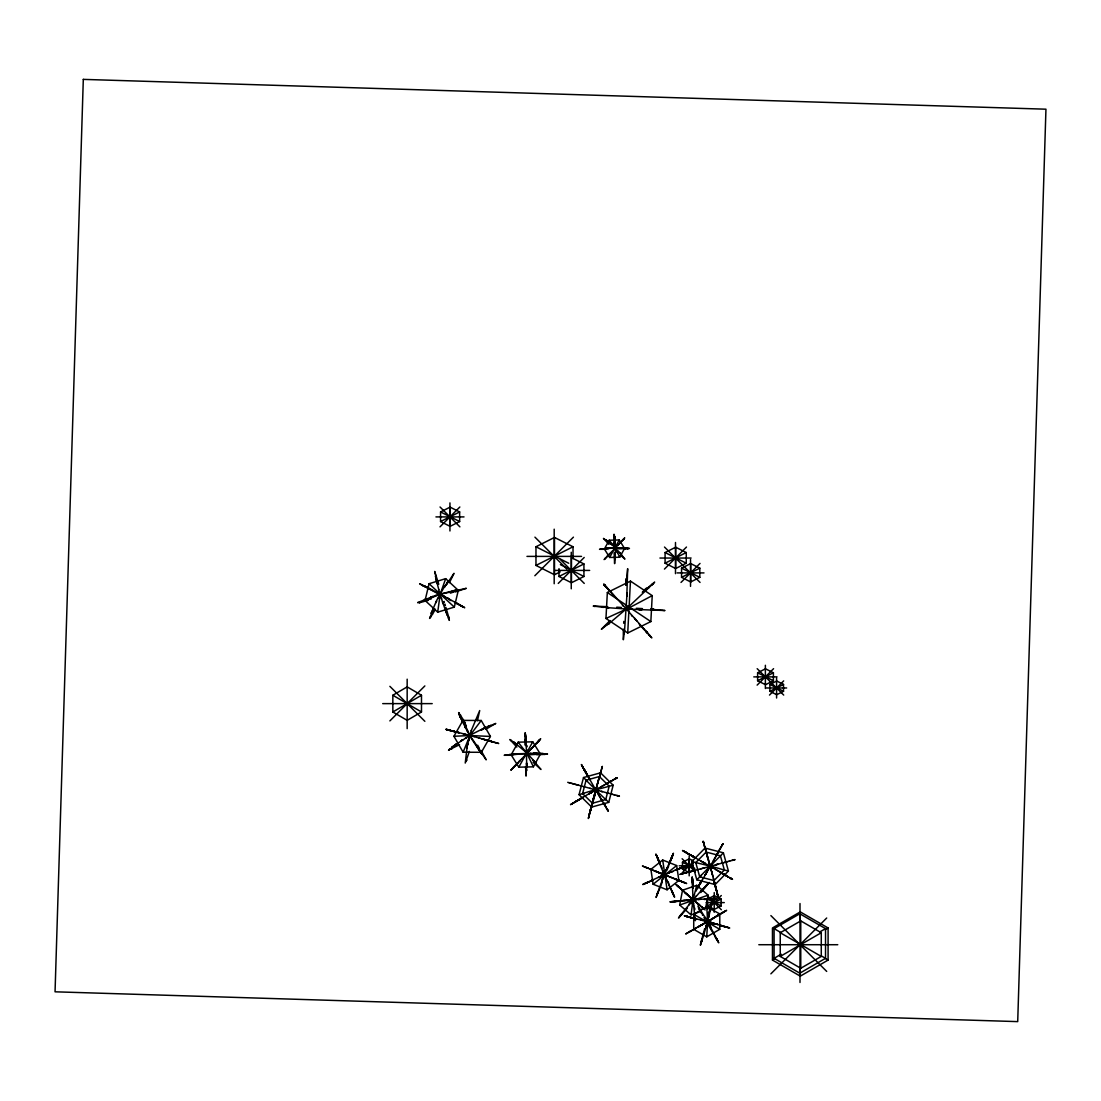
<?xml version="1.0" encoding="UTF-8"?>
<svg xmlns="http://www.w3.org/2000/svg" width="1101" height="1101" viewBox="0 0 1101 1101"><rect width="100%" height="100%" fill="white"/><g stroke="black" fill="none" stroke-linecap="round" stroke-linejoin="round"><path stroke-width="1.5" d="M613.821 543.467L613.918 545.284M614.633 538.802L614.564 536.104L615.5 547.596M693.726 929.327L693.726 914.284L706.759 906.77L720.164 914.147L693.726 929.327L706.746 936.855L719.779 929.327L719.779 914.298L720.494 913.995L717.246 915.784M526.677 746.877L526.622 745.336L526.677 746.891M525.122 734.381L524.957 739.982M614.041 534.219L613.863 543.33M614.619 537.99L614.124 534.687M614.853 559.033L614.619 563.643L614.124 552.853M471.242 730.527L466.631 748.102L467.182 746.602L465.241 763.048L469.398 751.433M626.111 585.278L626.345 578.383L625.918 584.287M614.564 536.173L614.578 537.164M630.46 581.108L627.721 632.992L605.963 618.459L607.339 592.517L630.46 581.108L652.219 595.627L650.842 621.57L627.721 632.992M624.487 631.3L624.061 633.763M626.978 594.168L624.473 631.891L624.542 631.024M692.79 897.59L692.694 895.787L692.969 898.32L692.24 879.259L692.859 887.076M614.386 534.742L614.317 535.045M526.099 739.308L526.76 767.314L526.677 764.865M526.498 769.338L526.567 770.865L526.539 762.897L526.581 765.099M623.799 621.418L623.703 623.262M615.418 550.307L615.211 557.491L615.239 556.101M524.943 741.482L524.971 745.019M626.992 593.852L627.019 592.957L626.813 596.302L627.666 568.694L626.111 585.292M615.418 550.225L615.418 547.637L606.004 539.903L608.192 542.009L607.38 541.197M525.562 734.56L525.48 736.899L525.425 735.867M706.746 936.855L707.599 921.606L706.759 906.77M623.317 629.139L623.345 639.764L624.019 633.57M589.833 812.717L590.439 810.859M614.922 558.95C615.225 562.35 615.046 551.34 615.074 555.977M524.957 739.968L524.957 741.482M436.23 577.929L434.689 571.447L438.776 584.259M436.161 577.997C433.312 570.015 440.152 591.333 436.836 581.879M700.525 911.573L691.056 914.862L693.052 899.737L696.74 885.314L708.108 895.168L705.576 908.284M437.703 612.156L440.18 594.21L445.671 578.658L458.305 590.356L454.314 607.105L437.703 612.156L425.069 600.472L429.06 583.723L445.671 578.658M432.239 611.124L431.083 613.463L437.014 599.673L445.024 585.677L444.57 587.053M466.59 760.474L466.7 759.759L466.384 760.819M672.394 892.333L673.798 895.567L671.982 891.149L674.596 897.164L673.798 895.347M691.056 914.862L679.689 905.008L682.524 890.241L696.74 885.314M709.388 914.463L708.562 917.381L709.14 915.137M600.995 771.388L594.072 796.161M471.242 730.665L479.706 710.558L477.435 720.701M600.719 772.379L602.343 766.379L599.811 775.283L600.279 773.356M589.365 814.754L588.622 817.63L589.173 815.566M701.461 940.722L703.745 932.038M701.984 939.993C702.369 938.176 700.264 946.612 701.433 941.493M596.233 789.995L596.109 788.522L596.453 791.068L587.163 774.966M601.862 768.016L601.999 767.438M590.934 807.955L591.925 804.432L590.453 810.019L593.934 796.532M589.696 813.35L590.714 809.359L589.517 813.708M590.989 809.015L591.196 808.162M594.568 795.5L594.361 796.326L594.719 795.073M592.434 803.248L599.371 776.535L609.197 786.21L605.729 799.574L592.434 803.248L582.594 793.573L586.062 780.21L599.371 776.535M596.577 787.036L596.302 788.027M591.664 807.074L579.057 794.661L583.502 777.54L600.554 772.819L613.174 785.233L608.729 802.368L591.664 807.074L594.636 795.335M598.861 778.503L598.614 779.467M589.751 813.199L588.98 815.758L589.159 815.098M592.751 802.381L593.411 799.918M591.223 806.923L590.989 807.776M708.425 914.601L709.498 910.541M701.956 940.433L701.53 941.905L706.181 926.519M704.626 928.804L704.048 930.992M589.228 814.754L589.916 812.414M710.751 908.875L710.998 907.926L710.2 910.623L712.829 899.311L711.7 903.233M589.764 812.758L590.618 809.882M590.865 808.96L590.315 810.955L591.333 807.171L591.099 807.983M589.296 814.946L588.347 818.525L589.448 814.011M592.2 804.473L590.549 810.061M593.962 797.908L594.416 796.216M591.017 808.822L590.576 810.487M599.316 777.485L600.692 772.53L600.169 773.797M707.269 918.895L707.902 916.569M711.37 904.251L709.911 910.224L711.425 904.857M590.301 811.079L590.136 811.987M598.49 779.935L597.306 784.146M600.995 771.54L600.747 772.283L601.022 771.292M706.429 925.473L710.682 908.931M589.324 814.423L589.93 812.208M711.59 903.426L710.929 905.972L712.292 900.756L711.439 903.66M711.246 905.187L711.934 902.71M711.246 904.361L709.732 909.66M712.113 902.338L712.333 901.623M666.064 870.299L661.894 880.951L662.499 879.479M667.082 868.097L673.44 853.234L671.183 858.904M664.811 873.176L665.087 872.818M432.487 614.248L435.39 609.238M666.146 870.189L666.587 869.047M658.095 891.948L656.045 897.453L660.861 885.672M671.61 858.326L669.422 864.037M669.601 862.785C668.307 866.349 674.445 850.385 671.431 857.968M672.422 856.055L673 854.637L669.491 862.372M670.77 859.826L671.238 858.587M672.56 855.766L671.706 858.092M666.945 870.258L668.816 865.565M661.233 884.722L662.169 882.314M662.499 879.561L663.242 877.635L662.898 878.447M662.169 880.47L657.091 894.287L657.627 892.842M669.036 863.335L669.05 863.459M671.665 857.996L670.991 859.647M463.122 752.217L469.907 735.537L481.22 720.481L490.427 736.431L481.371 752.3L463.122 752.217L453.929 736.266L462.97 720.398L481.22 720.481M699.837 884.103L700.374 883.167L697.194 888.576M432.61 610.573L433.574 608.867L429.596 618.432L432.473 614.22M436.56 601.16L435.693 602.811L436.546 601.174M431.275 616.354L430.973 616.684M719.999 848.871L722.944 843.751L722.077 845.32M437.992 598.476L438.198 598.118M446.098 585.154L448.341 580.64L444.57 587.067M609.637 557.478L619.285 539.972L609.197 540.219L604.38 548.972L609.637 557.478L619.725 557.23L624.542 548.477L619.285 539.972M532.76 741.813L518.791 767.177L511.167 754.859L518.158 742.17L532.76 741.813L540.385 754.13L533.393 766.819L518.791 767.177M718.76 851.334C719.985 849.201 716.779 854.665 719.283 850.344M706.457 872.804L706.071 873.492L707.434 871.152L699.589 884.64L700.291 883.47M697.36 888.246L700.112 883.236L699.41 884.887M430.202 617.289L430.739 616.505M715.664 856.771L710.186 866.322L706.856 869.666M700.704 882.741L700.25 883.539M444.887 604.009L445.382 605.509M699.273 884.64L699.933 883.539M453.323 574.846L449.401 582.663M717.769 852.738L717.535 853.192M716.737 854.541L717.935 852.78M721.981 845.554L718.279 851.857M697.745 887.42L698.846 885.658M719.077 850.467L719.669 849.394M698.309 886.415L702.094 880.25L699.3 885.053M707.626 870.244L708.727 868.345M722.889 843.875L722.256 844.99L722.738 844.178M717.577 853.385L713.365 860.817M699.988 883.676L700.539 883.016M715.87 856.495L716.792 854.789L715.925 856.317M697.69 887.723L698.364 886.305M717.095 853.936L717.673 852.931M700.497 882.534L701.117 881.447M709.374 867.051L710.131 865.744M698.048 887.034L695.736 891.136L696.479 889.856M718.719 851.101L718.21 852.215M720.467 848.279L719.696 849.422M706.732 872.336L708.672 869.006M698.929 885.479L699.438 884.598M709.471 867.629L708.838 868.703M711.136 864.629L711.741 863.611M691.456 901.554L696.231 896.131M445.946 585.457L453.984 573.318L453.309 574.832M690.588 902.765L691.167 902.104L680.074 915.798L681.037 914.614M696.369 895.953L696.135 896.475M681.436 914.298C682.744 912.935 676.936 919.431 680.597 915.509M702.672 889.099L700.924 891.232L707.379 884.241L701.571 891.108L706.195 885.658M700.842 890.984L696.121 896.475M707.255 884.791L709.099 882.465L704.571 887.695L707.957 884.02M707.489 884.571L700.786 892.581M688.799 904.788L691.208 901.857M701.64 890.365L702.658 889.099M686.639 908.917L687.478 907.912M679.413 916.954C675.381 921.84 686.295 908.862 680.39 915.853M691.263 903.591L693.107 901.471M689.859 903.687L688.799 904.802M686.474 909.109L681.34 914.945M517.553 763.199L521.323 759.25M537.013 742.735L540.729 738.757M601.476 629.098L609.968 620.592M607.601 555.964L604.545 559.143M621.707 541.155L623.716 539.008M539.063 740.546L540.151 739.39M535.375 744.359L535.003 744.758M538.829 740.753L536.93 742.803M606.857 556.734L613.188 550.142M515.708 765.099L512.392 768.526M537.701 741.991L538.582 741.001M624.762 537.88L620.358 542.476M537.398 742.225L534.577 745.184M604.807 558.854L606.224 557.367M620.4 542.532L618.941 544.087M622.216 540.605L623.978 538.706M539.215 740.326L538.43 741.152L539.573 739.982M540.288 739.239L538.527 741.042M616.243 546.936L619.134 543.894M618.487 544.555L617.881 545.215M623.854 538.843L624.377 538.293M530.696 749.437L529.485 750.689M532.843 747.166L531.783 748.267M606.734 556.858L607.325 556.239M609.995 553.459L608.867 554.656M620.028 542.931L619.574 543.426M514.869 766.007L514.181 766.709L518.557 762.153M531.37 748.708L532.444 747.579M530.531 749.602L532.072 747.964M604.091 559.611L605.701 557.904M620.703 542.229L619.753 543.233M512.626 768.292L514.662 766.2M519.204 761.465L520.167 760.447L519.053 761.631M531.976 748.061L534.673 745.212M536.806 742.845L535.87 743.946L536.476 743.313M608.069 555.413L608.963 554.56M513.713 767.149L510.809 770.218L514.511 766.337M529.581 750.593L525.315 755.08M516.741 764.039L518.048 762.676M614.289 548.986L615.06 548.188M512.956 767.947L515.612 765.209M516.328 764.479L515.227 765.594M537.949 741.702L539.38 740.216M521.585 758.974L525.136 755.272M618.528 548.849L624.542 548.477L615.211 548.023L620.661 553.5M720.426 855.794L699.699 876.836L695.777 862.606L706.14 852.078L720.426 855.794L724.362 870.024L713.998 880.552L699.699 876.836M719.793 856.495L723.385 852.807L705.053 848.059L691.772 861.546L696.809 879.795L715.141 884.557L728.422 871.056L723.385 852.807M696.809 879.795L701.282 875.295M440.001 526.856L459.846 506.997M389.878 720.894L424.862 685.923M534.852 575.727L573.428 537.15M558.248 583.42L584.204 557.464M664.453 569.093L686.487 547.046M681.01 582.429L700.016 563.423M757.13 685.125L773.576 668.679M769.489 695.075L783.664 680.9M682.07 872.914L693.024 861.959M707.943 908.889L721.306 895.526M770.879 973.835L826.7 918.014M471.2 734.601L485.541 727.403L482.499 729M649.15 587.356C647.127 589.379 658.15 578.754 653.512 583.213M608.371 624.129L609.142 623.4L606.527 625.313M652.122 584.438C650.223 586.2 655.852 581.342 652.122 584.659M643.314 591.237L646.604 588.14L643.7 590.576M642.296 592.283L653.21 583.31M626.497 608.812L649.26 587.342M653.113 884.241L676.675 865.565L678.877 880.442L667.096 889.787L653.113 884.241L650.911 869.363L662.692 860.019L676.675 865.565M606.596 625.175L601.476 629.221M641.154 609.706L642.007 609.734L626.263 608.977L608.385 624.143M449.194 749.767L448.534 750.208L451.272 748.763M449.07 749.712L456.64 744.4L454.768 745.432M488.362 726.412C499.276 722.325 498.01 721.692 485.885 729.316M454.3 745.804L451.795 747.166L471.09 734.628M449.153 749.561L449.951 749.148M694.703 928.914L695.887 928.198L685.662 933.951L691.345 930.675L689.281 931.859M709.553 920.519L709.292 920.629M572.713 803.29L574.97 802.037M586.062 780.21L595.806 789.885L604.738 784.738M610.683 781.462L609.059 782.398L611.11 781.228M612.762 780.155L617.152 777.733M573.759 802.767L570.524 804.625M688.524 932.327L689.666 931.749M575.727 801.666L580.502 798.707M607.491 783.293L608.124 782.797M711.081 919.624L712.292 918.881L710.324 920.064M615.569 778.613L616.973 777.801L615.39 778.696M613.312 779.838L616.188 778.242M606.582 783.664L604.27 784.972M579.277 799.629L582.594 797.537M601.407 786.609L600.513 787.132L603.376 785.522M590.893 792.913L592.407 792.046L589.682 793.381M608.991 782.329L610.092 781.806M698.117 927.028L697.305 927.4M598.421 788.357L597.361 788.977M723.935 911.917C732.605 906.88 717.384 915.688 722.421 912.729M713.365 918.234L718.499 915.248M574.86 802.106L579.732 799.147M570.813 804.473L576.607 801.074L575.851 801.5M606.224 784.063L607.133 783.499L605.729 784.311M576.607 801.143L579.897 799.188M392.837 695.254L407.164 686.886L421.49 695.254L421.49 711.989L407.164 720.343L392.837 711.989L392.837 695.254L421.49 711.989M392.837 711.989L421.49 695.254M612.046 780.692L612.734 780.265L607.064 783.568M717.26 915.908L725.091 911.188M702.355 924.606L701.764 924.95L702.452 924.551M571.612 803.991L573.896 802.601M576.14 801.335L578.686 799.973M580.833 798.542L581.796 797.991M591.595 792.28L596.962 789.183L582.594 793.573M576.057 801.404L576.993 800.867M583.062 797.454L576.759 801.074M616.835 777.884L614.496 779.219L615.844 778.421M718.127 915.289L721.692 913.197M722.696 912.674L723.715 912.013M482.926 728.945C476.251 733.115 492.808 723.453 488.349 726.399M589.751 793.312L580.86 798.473M715.196 916.83L717.412 915.55M704.021 923.629L704.805 923.175M724.375 911.697L720.522 913.775M699.864 926.024L697.924 927.056L701.241 925.157L700.608 925.514M712.498 918.702L713.696 918.041M800.276 911.903L772.462 927.964L772.462 960.086L800.276 976.147L828.09 960.086L828.09 927.964L800.276 911.903L800.276 915.289M774.086 928.625L799.808 913.775L825.53 928.625L825.53 958.324L799.808 973.174L774.086 958.324L774.086 928.625L781.228 932.753M780.237 932.74L800.757 920.89L821.277 932.74L821.277 956.425L800.757 968.274L780.237 956.425L780.237 932.74L821.277 956.425M774.086 958.324L781.228 954.195M819.805 931.928L825.53 928.625M772.462 960.086L775.393 958.393M825.172 929.657L828.09 927.964M780.237 956.425L821.277 932.74M606.5 783.719L607.257 783.293M695.378 928.528L690.946 930.964M718.981 914.848L717.412 915.853L719.834 914.367M488.376 726.688L490.537 725.435L488.748 726.357M459.557 744.716L451.121 748.831M609.156 782.233L611.619 780.912M591.595 792.5L592.751 791.839M713.242 918.289L711.838 919.101L712.87 918.551M698.543 926.698L710.902 919.707L709.374 920.574M683.872 866.597L677.789 869.184M652.219 595.627L629.731 607.546L605.963 618.459M675.147 870.23L677.542 869.157L676.248 869.721M440.565 511.951L450.103 507.148L459.64 511.951L459.64 521.544L450.103 526.347L440.565 521.544L440.565 511.951L459.64 521.544M440.565 521.544L459.64 511.951M560.189 571.873L554.491 574.736L535.967 565.419L535.967 546.77L554.491 537.439L573.015 546.77L573.015 558.634M535.967 565.419L573.015 546.77M559.005 576.484L583.929 563.932L583.929 576.484L571.46 582.759L559.005 576.484L559.005 568.639M665.087 552.551L675.67 547.211L686.253 552.551L686.253 563.203L675.67 568.529L665.087 563.203L665.087 552.551L686.253 563.203M665.087 563.203L686.253 552.551M681.56 568.157L690.685 563.574L699.809 568.157L699.809 577.351L690.685 581.947L681.56 577.351L681.56 568.157L699.809 577.351M681.56 577.351L699.809 568.157M757.612 672.78L765.512 668.802L773.397 672.78L773.397 680.735L765.512 684.712L757.612 680.735L757.612 672.78L773.397 680.735M757.612 680.735L773.397 672.78M769.902 684.437L776.714 681.01L783.513 684.437L783.513 691.29L776.714 694.717L769.902 691.29L769.902 684.437L783.513 691.29M769.902 691.29L783.513 684.437M694.745 869.804L689.295 872.556L682.482 869.129L682.482 862.262L689.295 858.835L693.382 860.899M682.482 869.129L693.382 863.638M707.53 899.063L714.343 895.636L721.155 899.063L721.155 905.917L714.343 909.343L707.53 905.917L707.53 899.063L721.155 905.917M707.53 905.917L721.155 899.063M661.164 876.19L658.247 877.414L661.673 875.859M666.587 873.781L665.596 874.194L677.074 869.418M684.863 866.267L686.24 865.647L682.923 867.106M661.921 875.749L667.935 873.148L666.119 873.933M668.857 872.818L670.619 872.116M675.642 869.941L675.821 869.9M647.402 882.438L644.168 883.842L648.283 882.052L642.736 884.543L644.539 883.759M681.863 867.464L680.872 867.918M677.61 869.253C674.941 870.327 680.858 867.822 677.776 869.184M680.652 868.015L679.675 868.455M681.423 867.836L679.909 868.51M675.863 870.107L679.881 868.4M676.702 869.928L679.193 868.827M681.354 867.712L683.886 866.735M680.913 867.987L680.019 868.386L683.253 866.872M679.028 868.744L680.638 868.056M658.549 877.277L647.994 882.121M668.665 872.942L671.032 871.937M625.217 548.064L624.047 548.119L629.455 548.422L627.061 548.573L628.299 548.504M646.562 882.892L648.709 881.942L647.581 882.424M646.232 883.002L645.2 883.525M653.471 879.974L648.117 882.3M671.211 872.295L672.807 871.607M676.565 869.831L677.996 869.212M659.568 876.85L660.38 876.492M647.003 882.548L645.778 883.195M682.138 867.354L684.987 866.253L684.258 866.556M607.601 606.679L593.219 606.114L608.757 607.683M417.733 602.619C417.774 602.398 418.889 603.252 426.748 600.664M679.689 905.008L708.108 895.168M682.62 900.604L685.028 900.48M450.35 593.164L458.305 590.356L440.18 594.21L425.069 600.472L431.372 598.834M435.679 595.655L435.982 595.586M417.816 602.522L436.491 595.09L456.103 590.081L453.006 590.893M453.364 590.934L451.107 591.732L466.329 588.319L455.608 591.87M427.05 600.706L428.11 600.375M715.485 864.891L718.031 864.202M604.077 548.752L602.811 548.89L608.743 548.449M734.009 859.881L732.275 860.363M714.907 865.042L708.727 866.625M579.057 794.661L583.681 793.381M700.456 868.923L704.833 867.753L704.034 867.96M702.259 868.428L708.273 866.831M691.855 871.221L690.079 871.689M694.318 870.547L692.419 871.07M721.293 863.322L726.22 861.987M727.596 861.629L725.008 862.289M605.729 799.574L595.682 789.844L613.174 785.233M685.662 872.818L686.171 872.694M729.757 861.023L729.11 861.188M701.543 868.634L679.675 874.442M711.81 865.868L710.985 866.102M717.15 864.45L715.87 864.78L722.449 863.019M682.716 873.643L683.432 873.437M732.468 860.308L735.096 859.592L731.972 860.445M721.912 863.17L722.559 862.991M733.734 859.964L733.211 860.115M724.527 862.455L732.027 860.404M680.996 874.084L684.629 873.107M684.368 873.189L690.671 871.483M710.695 866.17L695.777 862.606M510.878 754.653L509.419 754.557L514.869 754.281M545.312 754.336L536.779 754.722M607.367 548.422L608.55 548.449M690.52 899.916L697.029 899.434L694.483 899.641M695.571 899.586L700.745 899.228L698.048 899.421M705.686 898.939L698.13 899.476M518.447 753.772C521.668 754.02 508.318 754.171 515.86 754.268M619.725 557.23L615.363 547.844L599.522 549.303L606.018 549.289M607.023 548.367L605.715 548.449L610.532 548.064M706.113 898.939L708.989 898.843L707.86 898.953M511.167 754.859L526.897 753.428L540.385 754.13L530.297 754.708M711.81 898.705L711.232 898.774M711.893 898.884L704.241 899.476M514.814 754.199L517.387 754.199M689.171 900.026L690.134 900.026L688.414 900.081L690.423 899.971L686.529 900.26L689.254 900.095M707.558 898.843L704.86 899.077L707.282 898.911M709.939 898.884L710.998 898.788L709.237 898.939M711.769 898.733L714.521 898.512L713.517 898.636M714.205 898.664C722.751 897.893 703.69 899.572 713.806 898.567M714.549 898.664L712.608 898.65M714.783 898.595L715.76 898.512L707.847 898.953M682.524 900.59L686.556 900.398L683.625 900.508M675.491 901.32L671.362 901.678L682.826 900.687M686.006 900.343L687.175 900.26M671.789 901.719L669.89 901.857L675.216 901.554M674.005 901.568L676.317 901.389L675.092 901.458M710.173 898.898L705.631 899.214L709.402 898.953M681.547 901.113L675.725 901.526M691.125 900.425L687.588 900.673M509.749 754.846L504.175 755.286L512.681 755.258M626.662 548.05L617.909 547.83M687.946 900.15L688.827 900.095M543.385 753.607L536.173 753.29M545.078 754.171L547.527 754.047L546.11 753.965M618.845 547.665L610.683 548.05M453.929 736.266L469.907 735.537L490.427 736.431M620.193 547.761L620.469 547.761M545.903 754.089L544.087 754.24L544.94 754.391M624.047 548.876L627.928 548.697M541.265 753.635L539.696 753.676L543.123 753.607M518.599 753.758L537.205 753.222L533.435 753.304L534.976 753.277M546.275 753.882L541.747 753.662M625.519 548.064L626.483 548.05M625.602 548.821L624.666 548.807M546.591 753.979L546.247 753.979M435.941 516.906L464.016 516.906M526.966 556.39L581.521 556.39M659.939 558.042L691.111 558.042M554.656 570.414L589.654 570.414M677.129 572.905L703.993 572.905M753.772 676.881L777.031 676.881M766.585 687.974L786.651 687.974M382.721 703.622L432.198 703.622M679.179 865.813L693.19 865.813M706.126 902.6L724.279 902.6M758.823 944.713L837.765 944.713M517.112 754.199L515.585 754.157M657.6 610.284L638.635 609.541L640.837 609.693M616.725 607.202L621.349 607.449M642.447 608.592L636.309 608.303M650.732 609.252L654.008 609.376L650.884 609.128M608.743 607.711L607.036 607.628L626.263 608.977L634.754 618.501M651.393 609.335L662.637 610.326M663.008 610.422L665.004 610.532L656.196 610.174L657.614 610.271M710.049 922.266L713.916 923.354L684.285 915.771L695.226 918.674M510.947 740.656L509.832 739.528L510.836 740.092M705.548 921.014C705.301 921.014 702.562 920.243 705.686 921.055M726.894 927.138C731.587 928.501 722.765 926.051 725.077 926.67M713.297 923.23L727.045 927.262L725.628 926.767M616.698 795.459L617.826 795.762M491.652 741.551L498.712 743.505L496.097 742.817M447.846 729.867L454.438 731.463L453.433 731.229M451.451 730.706L454.809 731.601M450.061 730.472L445.781 729.302L448.066 729.839M448.547 730.101L449.772 730.417L447.859 729.798M695.749 918.509L693.547 917.986M578.658 785.274L577.337 784.903M495.505 742.652L488.514 740.808M725.38 926.918L720.164 925.542M712.141 923.409L714.15 923.932M576.415 784.669L573.869 783.981M452.346 730.926L448.96 730.073M463.136 733.693L474.132 736.665M464.939 734.216L465.861 734.422M483.656 739.335L486.931 740.175M691.772 861.546L696.382 862.73M618.459 795.927L617.193 795.583M454.369 731.436L455.167 731.642M463.686 733.858L456.241 731.931M487.358 740.491L492.684 741.813M598.517 790.601L567.717 782.329M619.436 796.188L608.894 793.381M479.183 738.069L479.967 738.276L474.256 736.693M724.362 870.024L709.223 865.716M723.453 869.762L728.422 871.056M484.385 739.487L481.949 738.867L488.018 740.505M454.438 731.683L452.814 731.257M590.453 788.454L589.902 788.302M711.301 922.652C708.081 921.688 714.577 923.519 710.31 922.335M728.146 927.648C734.642 929.299 718.636 925.019 726.013 927.028M446.566 729.481L447.942 729.839M449.401 730.224L452.153 731.078M491.748 741.551L490.454 741.221M572.162 783.527L573.442 783.857M602.398 791.647L601.449 791.385L608.578 793.298M613.89 794.702L614.661 794.908M618.143 795.844L617.62 795.706M689.405 917.05L686.776 916.362L687.464 916.555M691.222 917.587L685.579 916.183L694.249 918.606M453.089 731.105L457.975 732.647M489.904 741.069L491.803 741.523M601.875 791.509L598.6 790.628M694.057 918.179L695.749 918.606M701.254 920.009C705.727 921.165 698.915 919.307 700.869 919.913M694.47 918.495L690.988 917.56M695.13 918.84L696.713 919.266M446.717 729.509L447.281 729.619M449.69 730.293L448.492 729.977M490.413 741.152L491.156 741.358M577.695 785.027L578.452 785.206M612.39 794.316L610.738 793.862M568.997 782.673L571.24 783.279M618.225 795.858L619.106 796.106M688.992 917.064L690.809 917.573L689.309 917.229M469.343 735.344L478.811 749.74M453.227 731.147L454.204 731.408M485.527 739.789L484.743 739.583M446.923 729.523L449.676 730.376M688.538 916.858L689.446 917.105M479.196 738.069L482.761 739.074M683.625 882.3L679.867 880.841M644.801 866.955L647.787 868.138M677.789 880.043L678.643 880.373M657.503 872.033L667.99 876.245L666.256 875.543M643.617 866.459L642.433 866.005L649.769 868.95M650.374 869.184L654.503 870.863M671.087 877.442C667.137 875.901 670.922 877.373 670.729 877.304M645.282 867.106C640.631 865.358 651.957 869.762 647.003 867.808M676.042 879.396L679.028 880.539L671.582 877.635M661.811 873.781L659.939 873.052L660.655 873.327M676.179 879.451L675.257 879.08L679.771 880.814M656.719 871.731C649.576 868.923 663.063 874.277 661.357 873.602M658.123 872.281L656.265 871.579M677.239 879.85L676.716 879.63M686.515 883.47L678.161 880.167L686.529 883.47M670.344 877.139L669.284 876.726M677.955 880.112L675.202 879.038L675.973 879.355M678.477 880.25L651.049 869.46M684.368 882.603L682.813 881.997M680.115 880.896L680.872 881.24M655.315 871.166L656.182 871.51M658.164 872.336L658.88 872.625M668.403 876.396L665.802 875.364M679.386 880.607L677.404 879.823M684.161 882.548L684.781 882.768M649.356 868.717L651.916 869.735M681.643 881.502L680.198 880.965L681.973 881.681M423.059 585.594L419.674 583.764L424.752 586.393L423.651 585.663M687.795 853.468L696.204 858.257L688.097 853.66L689.006 854.142M534.632 761.548L526.195 752.396L513.506 741.868L516.603 744.84L515.419 743.67M455.869 602.742L454.906 602.233L464.732 607.738L462.626 606.541M424.711 586.214L423.527 585.663L430.629 589.241M463.493 607.009L459.791 605.013L463.204 607.023M583.929 563.932L571.46 557.656L571.46 582.759M535.967 546.77L568.735 563.258M560.381 564.634L583.929 576.484M462.021 606.156L461.58 605.922M682.482 862.262L694.745 868.441M432.982 590.494L426.734 587.205L428.729 588.278M431.386 589.737L429.018 588.471M458.993 604.477L457.782 603.802M455.277 602.398L444.02 596.288L444.859 596.742M424.243 586.035L425.963 586.971L424.449 586.172M444.611 596.536L432.803 590.384M439.85 593.99L445.754 611.165M425.523 586.737L423.816 585.828M462.737 606.679L462.09 606.417L463.604 607.091L461.636 606.128M451.038 600.609L448.699 599.343M693.726 914.284L719.779 929.327M455.264 602.385L455.704 602.646M456.709 603.238L455.002 602.343L457.342 603.596M440.799 595.146L422.908 585.581L424.119 586.172M447.639 598.215L448.85 598.848L447.24 597.994M455.085 602.756L460.645 605.674M457.176 603.499L458.718 604.325M422.633 585.36L423.486 585.828M685.386 852.064L687.492 853.344M706.14 852.078L710.186 866.308L719.696 871.813M683.501 851.073L686.171 852.601L683.982 851.362M729.44 877.511L732.495 879.369L727.376 876.41M725.972 875.625L722.187 873.41L725.972 875.474L725.091 874.965M691.607 855.807L692.969 856.578M712.953 867.918L712.017 867.368M724.362 874.648L723.316 874.07L724.554 874.786M726.371 875.832L727.789 876.657M690.822 855.257L688.001 853.702L689.198 854.404M720.013 871.964L721.664 872.955L715.526 869.377M710.64 866.556L711.948 867.34M721.692 873.134L724.816 874.937M732.096 879.121L730.954 878.46L732.371 879.3M689.832 854.624L691.18 855.394M704.998 863.28L691.538 855.766M705.094 863.335L703.085 862.179L711.397 867.024M688.841 854.087L691.566 855.587M702.823 862.289L700.773 861.092M691.717 855.766L692.79 856.399L691.841 855.725M695.901 858.285L694.745 857.61M720.137 872.075L723.453 874.139M692.419 856.083L694.084 857.046M725.642 875.433L724.073 874.414L727.513 876.52M685.785 852.394L682.496 850.481L693.479 856.661L692.667 856.303M726.756 876.066L728.091 876.74M821.236 955.847L825.53 958.324M825.172 958.393L828.09 960.086M685.538 852.16L686.928 852.958M725.435 875.199L726.467 875.887M693.836 856.867L693.093 856.482M731.284 878.612L729.825 877.745L731.532 878.777M704.09 909.054L705.149 909.949M677.542 885.947L679.799 887.764M650.842 621.57L607.339 592.517M607.078 540.976L603.444 538.403L609.004 544.403M688.221 895.388L684.987 892.677L691.235 898.196L689.198 896.379M510.933 740.684L516.864 747.056M620.427 553.597C617.303 550.541 623.455 556.335 620.799 553.638M534.246 761.575C530.076 757.516 538.403 765.333 534.893 761.823M694.552 901.086L703.828 908.944M698.791 904.678L696.74 902.861M678.835 887.007C683.762 891.315 675.34 883.938 679.083 887.351M704.034 908.917L682.524 890.241M691.084 898.003L694.731 901.168M696.878 903.04L698.364 904.251M514.979 743.354L511.112 740.326M679.523 887.695L680.184 888.259L676.812 885.314L683.46 890.929M678.037 886.264L675.725 884.309L677.748 886.016M690.946 897.893L689.543 896.696L690.933 897.907L690.189 897.205M703.346 908.463L704.103 909.178L702.094 907.444L703.388 908.531M699.204 904.568L697.979 903.494M708.122 912.468L709.305 913.513M698.708 904.54L699.617 904.926M679.895 888.053L689.336 896.448M708.315 912.495L708.755 912.935M702.906 907.926L703.622 908.559M454.314 607.105L429.06 583.723M603.885 584.328C607.215 588.154 603.265 583.489 604.518 585.099M715.347 936.332L709.016 924.289L709.429 925.074M606.623 808.423L608.234 811.024L606.665 808.423M534.577 761.878L540.963 769.475L533.132 762.374M616.739 551.697L617.62 552.551M605.261 798.982L608.729 802.368M620.592 553.748L624.914 559.088L620.4 555.097M583.502 777.54L586.916 780.926M664.495 547.046L700.057 582.429M757.171 668.679L783.706 695.075M560.354 559.501L584.259 583.42M534.935 537.15L566.85 569.066M440.042 506.997L459.901 526.856M770.879 915.592L826.7 971.412M682.111 858.739L695.295 871.923M707.324 895.705L721.334 909.715M389.878 686.336L424.862 721.32M610.628 591.595L603.788 584.218L604.394 584.92M626.276 608.949L609.211 590.04L610.738 591.719M605.289 585.952L604.022 584.438L606.692 587.356M645.998 631.3L651.82 637.878L648.971 634.671M650.526 636.392L649.218 634.947M604.284 584.727L605.137 585.677M614.179 595.999L611.537 593.04M636.24 620.193L636.708 620.703L635.318 619.12M646.328 631.657L650.264 636.089M605.096 585.677L610.202 591.54M606.623 587.397L607.614 588.498M631.465 615.349L632.401 616.409M639.186 624.006L641.154 626.208M622.423 605.22L623.262 606.156M641.938 626.992L639.86 624.68L644.236 629.634L641.787 626.868M646.328 631.85L647.718 633.447L642.544 627.68M606.912 587.851L605.701 586.461M646.094 631.396L646.961 632.359L634.465 618.198L636.006 619.932M586.64 773.907C585.058 771.264 587.604 775.902 586.585 773.686M609.197 540.219L615.363 547.844M518.158 742.17L526.897 753.428L533.393 766.819M464.085 720.894L458.608 712.553L458.966 713.269M461.608 719.985L462.379 721.183L460.039 716.751L462.792 721.43L459.819 715.911M706.649 919.748L705.177 917.45M607.614 810.061L608.151 810.9L607.188 809.318M481.371 752.3L469.907 735.537L462.97 720.398L466.397 725.848M481.247 752.933L481.963 754.336L476.692 745.707L479.334 750.552L478.949 749.946M596.756 791.536L597.348 792.541L595.765 789.857M708.934 923.822L706.498 919.803M708.879 923.987L710.117 926.134M438.776 589.572L436.175 579.443L436.739 581.562M458.979 713.599L459.337 714.343L458.856 713.228M704.984 917.216L697.869 906.013M716.297 938.121L715.843 937.405L718.072 941.314L715.526 937.157L718.76 942.828L715.306 937.199M597.32 792.555L598.916 795.362M583.021 767.603L582.512 766.709L588.292 776.838L584.122 769.42L585.278 771.25M586.682 773.824L586.214 772.819M584.356 769.627L585.663 772.214M469.618 735.509L461.732 720.233M709.773 927.592L717.343 939.855L716.627 938.506M710.462 926.767L710.819 927.386L710.007 926.01M604.986 805.368L603.678 803.207L606.142 807.377M481.096 750.483L486.174 759.841L480.958 752.313L481.261 752.933M605.137 805.698L605.646 806.51M702.259 914.601L702.699 915.358M604.642 804.831L598.504 794.619L600.967 798.803M586.668 774.127L586.42 773.673M606.362 808.01L607.174 809.318M465.379 722.985L464.526 721.733M704.915 919.197L703.952 917.518M597.857 793.009L598.93 794.867M601.063 799.037L602.041 800.647L601.215 799.216M584.301 769.723L584.782 770.549M587.356 774.801L588.567 776.893M604.05 803.758L604.903 805.285M581.961 765.567C579.484 761.273 585.691 772.021 581.961 765.567L583.186 767.892M585.512 771.842L587.177 774.884M605.633 806.758L607.353 809.634M698.612 907.623L700.91 911.545L698.763 907.761M701.42 913.142L699.851 910.403M707.282 923.326L709.388 926.973M585.815 772.53L581.782 765.223M605.11 805.629L605.454 806.235M598.806 794.661L599.274 795.486M584.053 769.393L585.636 772.007M585.044 771.017L586.957 774.127L586.186 772.751M589.131 777.857L590.274 779.88M698.419 907.857L699.465 909.729M459.103 713.998L459.516 714.742M460.287 714.81L460.658 715.265M666.366 879.424L666.917 880.731L665.321 877.304M477.683 745.226L479.169 748.061M666.518 879.671L665.582 877.593L665.954 878.419M662.747 871.29L663.394 872.845L662.747 871.29M663.352 872.804L663.71 873.451L658.825 861.753L660.049 863.858M445.671 610.904L445.313 609.816L449.373 620.372L448.713 618.184M665.183 877.002L663.504 872.955M672.119 891.714L672.298 892.182M660.077 863.349L657.545 857.651M656.802 856.028L660.091 863.9M658.811 861.216L659.802 863.9M657.393 857.431L656.306 854.899L657.517 858.188M664.495 873.547L663.421 871.07M657.242 857.445L659.65 862.95M656.994 856.771C652.865 846.917 661.412 867.051 658.494 860.652L658.701 861.175M657.641 858.078L658.426 859.84L657.737 858.216M661.095 865.689L662.1 868.028M668.83 883.608L667.935 881.529M668.83 884.64L673.069 894.026L672.422 892.608M666.834 880.387L672.821 892.856M446.951 614.069L445.63 610.05L446.166 611.895M448.327 615.789L445.891 607.367M703.525 842.279L703.553 842.444M449.029 618.445C447.901 614.344 449.098 620.248 448.726 618.198M526.03 739.872L525.824 736.294L525.92 740.698L525.906 739.019M709.636 864.326L709.319 863.129L715.65 886.759L713.792 879.575M446.304 612.486L447.13 615.032L446.813 614.028M441.625 598.834L441.529 598.49M710.007 867.161L710.338 868.056M438.68 589.338L440.001 594.237M709.815 865.028L712.98 876.589M707.172 855.972L709.347 863.267M449.112 618.308L448.313 615.762M715.072 884.543L715.1 885.851M716.269 890.062L716.049 888.975M705.424 849.559L704.585 846.394L704.901 847.577M708.549 860.184L705.369 848.623M716.462 890.406L714.301 881.86L717.48 893.998L716.971 892.127M705.053 848.059L706.347 852.614M704.943 847.729L705.177 848.637M444.102 601.435L444.364 602.371M715.898 888.741L716.421 890.737L715.003 885.521M705.177 848.761L705.383 849.518M705.287 848.499L705.879 850.688L704.943 847.908M711.108 869.611L709.828 864.863M703.952 844.192L704.888 847.55M712.168 873.437L711.686 871.703L712.375 874.318M707.461 857.115L707.09 855.711M710.475 868.565L710.806 869.776M716.71 891.149L715.636 887.186L716.627 890.778M716.132 889.594L718.141 896.943L717.054 892.911L717.728 895.402M705.369 849.339L703.167 841.15L703.649 842.981M707.269 856.578L706.814 854.871L707.2 856.124M714.37 883.195L715.237 886.401M709.608 865.675L710.062 867.395M704.668 846.201L704.888 847.013M713.985 880.442L713.448 878.364M716.957 892.608L717.811 895.801M716.132 888.906L714.921 885.19M667.096 889.787L662.692 860.019M692.378 887.378L692.956 888.067M613.766 535.155L613.794 535.54M692.942 897.618L693.616 906.398L693.396 902.848L693.479 903.756M525.26 734.023L525.122 732.743L525.136 734.395M525.342 733.486L525.961 738.62M692.625 881.818L692.79 883.745L692.185 876.836L692.983 888.122M695.268 918.028L695.433 920.133M692.625 881.117L692.433 878.364L693.217 886.993M695.171 920.656L693.685 905.903M694.717 908.105L694.827 909.619M695.295 918.963L695.392 920.422M695.502 918.661L695.515 919.665M615.184 542.944L615.211 543.013M525.604 766.626L526.044 776.095L526.306 769.585M800.757 920.89L800.757 968.274M800.276 971.068L800.276 976.147M800 903.536L800 967.352M800 969.086L800 982.477M799.808 913.775L799.808 922.032M799.808 966.582L799.808 973.174M776.59 677.968L776.59 698.02M765.374 665.279L765.374 688.538M714.232 892.594L714.232 912.247M690.685 563.574L690.685 581.947M690.533 559.501L690.533 586.379M689.295 858.835L689.295 872.556M689.185 855.807L689.185 875.859M675.67 547.211L675.67 568.529M675.491 542.49L675.491 573.662M571.254 552.262L571.254 588.801M554.491 537.439L554.491 574.736M554.188 529.182L554.188 583.736M450.103 507.148L450.103 526.347M449.951 502.896L449.951 530.971M407.164 679.179L407.164 728.642M526.746 749.63L526.732 749.726M524.943 735.496L524.943 735.496M615.129 541.458L615.142 540.742L615.129 541.458M83.304 79.382L55.05 991.808L1017.709 1021.618L1045.95 109.192L83.304 79.382M700.608 944.094L702.094 938.919L700.374 945.236L700.663 944.039M710.338 910.417L710.613 909.151L710.338 910.417M468.654 740.656L468.875 739.844L468.654 740.656M467.856 743.574L467.361 745.501L467.856 743.574M706.415 925.927L706.883 924.317L706.168 926.657L706.691 924.592L706.402 925.803M468.118 741.537L468.118 741.537M593.756 797.317L594.389 794.922L593.756 797.317M601.6 768.883L601.6 768.883M593.37 798.665L593.577 797.991L593.37 798.665M667.137 867.698L666.036 870.685L667.137 867.698M455.429 744.551L456.117 744.235L455.429 744.551M705.204 875.02L705.727 874.098L705.204 875.02M697.332 888.053L697.924 887.048L697.332 888.053M710.186 866.322L710.971 865.014L710.214 866.267M533.985 745.941L532.994 747.001L533.985 745.955M465.462 738.207L466.191 737.794L465.462 738.207M462.819 739.707L461.126 740.712L462.819 739.707M452.194 748.336L451.616 748.708L452.305 748.391M589.076 793.725L591.209 792.486L589.076 793.725M651.365 880.552L652.769 879.988L651.365 880.552M621.693 547.803L622.478 547.72L621.693 547.803M420.761 602.206L419.453 602.674L420.761 602.206M432.762 596.536L430.986 597.1L432.762 596.536M424.491 599.605L425.509 599.371L424.491 599.605M511.098 754.736L510.272 754.791L511.112 754.722M624.694 547.899L624.666 547.899M706.099 898.911L704.86 899.077L705.961 898.939M530.544 753.387L530.586 753.387M508.868 754.763L510.437 754.736L508.868 754.763M603.527 607.312L602.495 607.27L603.403 607.353M593.852 606.307L595.159 606.376L593.879 606.279M719.861 925.157L721.224 925.501L719.861 925.157M695.584 918.482L695.584 918.482M717.962 924.482L713.875 923.491L717.88 924.496M457.465 732.206L459.158 732.674L457.465 732.206M611.275 543.949L612.046 544.761L611.248 544.018M683.611 891.328L682.496 890.406L683.583 891.315M459.392 714.838C456.819 711.37 463.549 720.962 459.392 714.838M449.263 618.803L448.74 617.4L449.263 618.803M702.989 908.242L702.08 907.403L702.989 908.242M465.861 728.394L464.883 726.674L465.861 728.394M467.705 731.573L467.319 730.858L467.774 731.67M603.486 803.042L604.421 804.707L603.486 803.042M598.655 794.399L598.71 794.509M701.296 911.38L700.952 910.788L701.296 911.38M665.458 877.373L666.133 879.052L665.376 877.332M448.561 618.28L448.781 619.092L448.561 618.28M703.869 843.366C702.314 838.315 704.599 846.008 703.869 843.366M706.938 854.252L706.704 853.468L707.172 855.16L706.938 854.252M442.547 601.848L443.07 603.541L442.547 601.848"/></g></svg>
